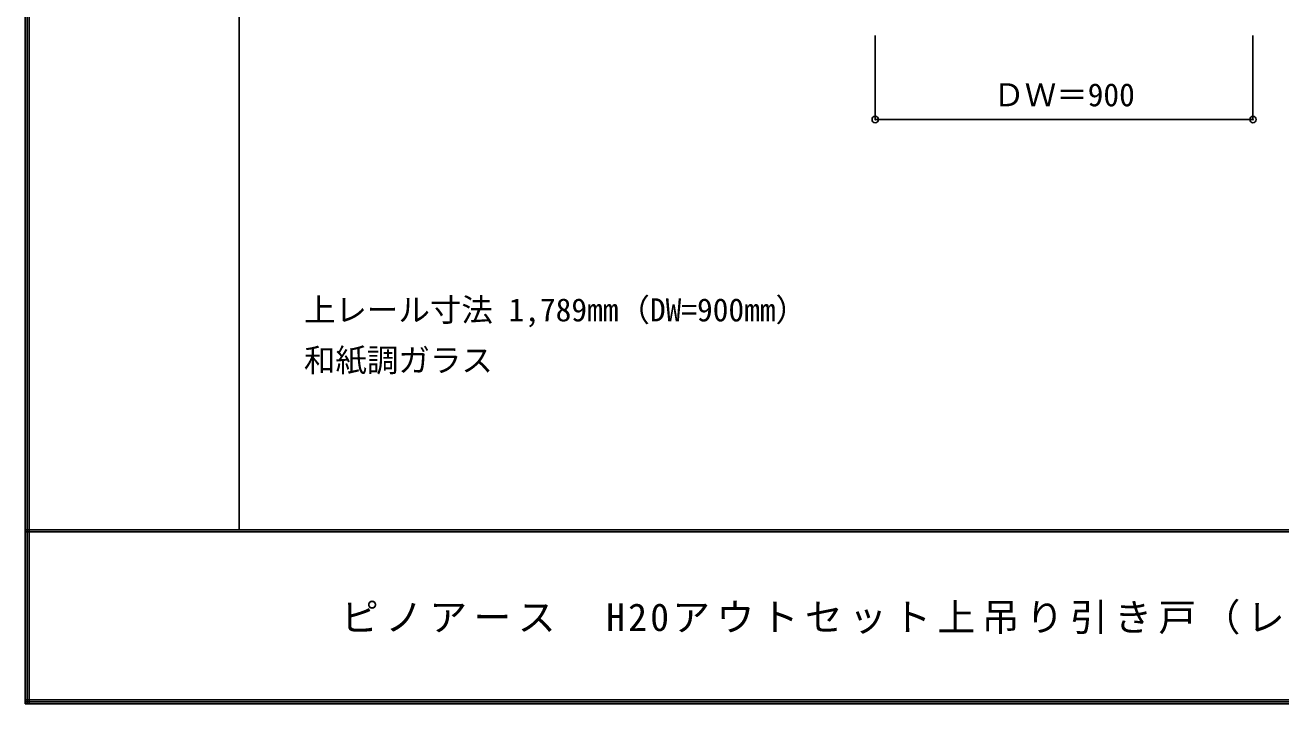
# Model space of a CAD drawing. Units: millimetres, scale not verified. Extents: x -6000 to 5700, y -4307 to 4260.
# Drawn here: x -6000 to -3008, y -4205 to -2588 of the extents above; entities that cross this region are included whole.
import ezdxf
from ezdxf.enums import TextEntityAlignment as Align

# ---------------------------------------------------------------- set-up
doc = ezdxf.new("R2010")
doc.units = ezdxf.units.MM
doc.header["$LTSCALE"] = 30
doc.header["$PDMODE"] = 32
doc.header["$PDSIZE"] = 15
for name, color, linetype in [('0-A_文字', 7, 'Continuous'), ('0-B_寸法', 4, 'Continuous'), ('F-1_枠', 6, 'Continuous'), ('F-A_文字', 7, 'Continuous')]:
    doc.layers.add(name, color=color, linetype=linetype)
doc.styles.add('ＭＳ ゴシック', font='')
doc.styles.get('ＭＳ ゴシック').set_extended_font_data('MS Gothic')

msp = doc.modelspace()

# ---------------------------------------------------------------- linework, layer by layer
at = {"layer": '0-B_寸法'}
for p, q in [((-3974.75, -2812.5), (-3974.75, -2612.5)), ((-3074.75, -2812.5), (-3074.75, -2612.5)), ((-3074.75, -2812.5), (-3974.75, -2812.5))]:
    msp.add_line(p, q, dxfattribs=at)
at = {"layer": '0-B_寸法', "color": 7}
for p in [(-3974.75, -2812.5), (-3074.75, -2812.5)]:
    msp.add_point(p, dxfattribs=at)
at = {"layer": 'F-1_枠'}
for p, q in [((-6000, 4175), (-6000, -4205)), ((-5995, 4175), (-5995, -4205)), ((-5990, 4175), (-5990, -4205)), ((-5490, 4175), (-5490, -3790)), ((5700, -3790), (-6000, -3790)), ((5700, -3795), (-6000, -3795)), ((5700, -4195), (-6000, -4195)), ((5700, -4200), (-6000, -4200)), ((5700, -4205), (-6000, -4205))]:
    msp.add_line(p, q, dxfattribs=at)

# ---------------------------------------------------------------- texts
at = {"layer": '0-A_文字', "style": 'ＭＳ ゴシック'}
for s, p in [('上レール寸法 1,789mm（DW=900mm）', (-5335.75, -3310)), ('和紙調ガラス', (-5335.75, -3430))]:
    msp.add_text(s, height=54.99, dxfattribs=at).set_placement(p, align=Align.BOTTOM_LEFT)
at = {"layer": '0-B_寸法', "color": 7, "style": 'ＭＳ ゴシック'}
msp.add_text('ＤＷ＝900', height=54.99, dxfattribs=at).set_placement((-3693.5, -2797.5), align=Align.BOTTOM_LEFT)
at = {"layer": 'F-A_文字', "insert": (-5247.55, -4040), "char_height": 65.98, "attachment_point": 7, "style": 'ＭＳ ゴシック'}
msp.add_mtext('\\T1.17;ピノアース\u3000H20アウトセット上吊り引き戸（レール壁付けタイプ）Ｎ－ＷＪ／ＷＳ', dxfattribs=at)

doc.saveas('drawing.dxf')
